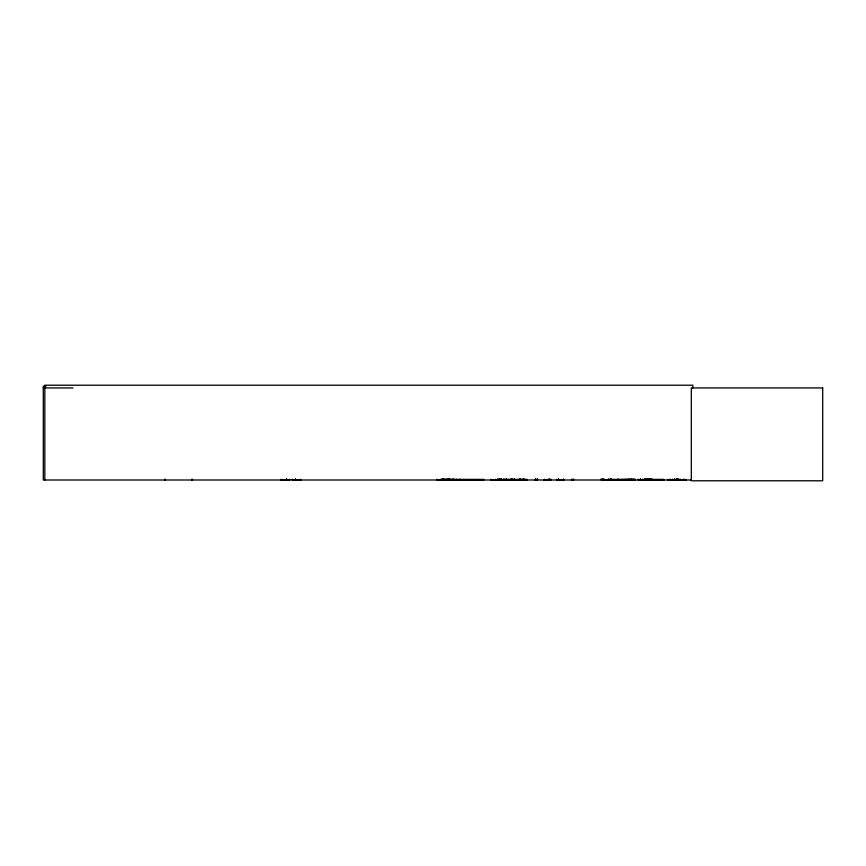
<?xml version="1.0" encoding="UTF-8"?>
<svg xmlns="http://www.w3.org/2000/svg" width="866" height="866" viewBox="0 0 866 866"><rect width="100%" height="100%" fill="white"/><g stroke="black" fill="none" stroke-linecap="round" stroke-linejoin="round"><path stroke-width="1.3" d="M442.656 479.97L442.667 479.234M450.915 479.97L450.915 479.234M456.588 479.97L456.588 479.234M604.024 479.97L633.187 479.299M617.956 479.97L617.956 479.234M491.033 479.883L508.948 479.926M504.239 479.807L503.98 479.234M667.448 479.905L685.948 479.905M441.638 479.883L441.682 479.234M280.573 480.002L289.45 479.905M543.805 479.905L551.09 479.299L551.177 480.002M534.733 479.97L535.318 479.299M571.885 479.883L571.398 479.905M626.064 479.905L626.15 479.299M446.131 479.905L446.228 479.299M46.006 386.193L43.3 386.193L43.3 480.002L691.479 480.002M43.3 387.936L73.004 387.936M440.404 479.396L483.65 479.385L483.65 480.002L437.005 479.97L436.994 479.234M509.879 479.396L527.221 479.396M608.213 479.396L625.544 479.396M646.577 479.396L663.919 479.396M440.372 479.623L483.65 479.667M509.847 479.623L527.253 479.623M608.17 479.623L625.577 479.623M646.545 479.645L663.951 479.623M509.868 479.948L527.242 479.948M564.037 479.97L556.773 479.905M638.242 480.002L638.242 479.234L638.329 479.807L645.949 479.97L645.971 479.234M646.556 479.948L663.93 479.948M647.292 479.905L647.367 479.234M646.87 479.905L646.772 479.299M610.692 479.905L610.833 479.039L610.757 480.002M610.173 479.299L610.27 479.905M563.528 479.905L563.441 479.299M301.271 479.905L292.448 479.905M460.279 480.002L460.008 479.299M672.763 479.905L672.73 479.299M495.547 479.883L495.504 479.234M618.043 479.905L618.043 479.234M604.122 479.905L603.97 478.844M692.832 387.936L692.832 385.218L44.826 385.218L44.826 480.002M684.411 479.234L684.411 480.002M683.664 479.234L683.664 480.002M680.708 479.234L680.708 480.002M678.868 479.039L678.868 480.002M678.414 479.039L678.414 480.002M677.688 479.039L677.688 480.002M677.201 479.039L677.201 480.002M676.941 479.039L676.941 480.002M676.454 479.039L676.454 480.002M674.982 479.039L674.982 480.002M674.538 479.039L674.538 480.002M672.698 479.234L672.698 480.002M670.479 479.234L670.479 480.002M669.732 479.234L669.732 480.002M667.708 479.234L667.708 480.002M652.163 479.234L652.163 480.002M651.838 479.234L651.882 480.002M651.589 479.234L651.589 480.002M650.918 479.234L650.918 480.002M650.323 479.234L650.323 480.002M649.998 479.234L649.998 480.002M649.879 479.234L649.965 480.002M649.76 479.234L649.76 480.002M649.381 479.234L649.381 480.002M649.229 479.234L649.229 480.002M649.002 479.234L648.948 480.002M648.742 479.234L648.742 480.002M648.602 479.234L648.602 480.002M648.396 479.234L648.396 480.002M648.082 479.234L648.114 480.002M647.855 479.234L647.855 480.002M647.14 479.234L647.14 480.002M646.577 479.234L646.675 480.002M646.144 479.234L646.144 480.002M645.56 479.234L645.56 480.002M645.365 479.234L645.365 480.002M645.213 479.234L645.213 480.002M645.073 479.039L645.062 480.002M644.921 479.234L644.813 480.002M644.477 479.234L644.477 480.002M643.59 479.234L643.59 480.002M642.626 479.234L642.626 480.002M640.559 479.039L640.559 480.002M640.31 479.039L640.31 480.002M635.179 479.234L635.179 480.002M634.691 479.234L634.691 480.002M634.313 479.234L634.313 480.002M633.511 479.234L633.511 480.002M633.273 479.234L633.273 480.002M631.206 479.039L631.206 480.002M630.968 479.039L630.968 480.002M629.485 479.234L629.485 480.002M629.127 479.234L629.127 480.002M628.326 479.234L628.326 480.002M628.088 479.234L628.088 480.002M627.818 479.234L627.818 480.002M626.226 479.234L626.226 480.002M611.309 479.039L611.244 480.002M609.989 479.234L610.075 480.002M608.484 479.039L608.484 480.002M603.18 478.844L603.18 480.002M602.292 478.844L602.292 480.002M601.264 478.844L601.264 480.002M573.606 479.039L573.606 480.002M572.101 479.234L572.101 480.002M572.015 479.234L572.015 480.002M563.355 479.234L563.355 480.002M558.743 479.039L558.743 480.002M558.516 479.039L558.516 480.002M556.611 479.234L556.611 480.002M549.271 479.039L549.271 480.002M549.033 479.039L549.033 480.002M544.422 479.234L544.422 480.002M537.526 478.844L537.526 480.002M537.007 479.039L537.007 480.002M535.61 478.844L535.61 480.002M535.502 479.234L535.415 480.002M524.114 478.844L524.114 480.002M523.075 478.844L523.075 480.002M520.369 478.844L520.369 480.002M519.384 479.039L519.394 480.002M514.566 479.234L514.566 480.002M514.317 479.234L514.317 480.002M513.733 479.234L513.733 480.002M512.737 479.234L512.737 480.002M511.958 479.234L511.958 480.002M511.914 479.234L511.914 480.002M511.73 479.234L511.73 480.002M511.135 479.234L511.135 480.002M510.788 479.234L510.788 480.002M509.955 479.234L509.955 480.002M508.104 479.234L508.104 480.002M507.216 479.234L507.216 480.002M506.567 479.234L506.567 480.002M506.48 479.234L506.48 480.002M506.264 479.234L506.264 480.002M506.123 479.234L506.123 480.002M505.3 479.234L505.3 480.002M504.975 479.234L504.975 480.002M504.402 479.234L504.402 480.002M503.579 479.234L503.568 480.002M503.373 479.234L503.373 480.002M501.847 479.039L501.847 480.002M501.382 479.039L501.382 480.002M501.122 479.234L501.122 480.002M500.494 479.234L500.494 480.002M500.342 479.234L500.342 480.002M499.899 479.234L499.899 480.002M499.736 479.234L499.736 480.002M499.509 479.234L499.509 480.002M499.455 479.234L499.455 480.002M498.394 479.039L498.394 480.002M497.939 479.039L497.939 480.002M497.42 479.234L497.42 480.002M491.076 479.234L491.076 480.002M483.618 479.385L483.618 480.002M459.976 479.234L459.976 480.002M454.488 479.234L454.488 480.002M453.189 479.039L453.189 480.002M452.745 479.039L452.745 480.002M449.876 479.039L449.865 480.002M449.4 479.039L449.378 480.002M448.924 479.039L448.924 480.002M448.469 479.039L448.469 480.002M447.917 479.039L447.917 480.002M446.412 479.234L446.326 480.002M445.925 479.385L445.925 480.002M445.893 479.385L445.893 480.002M444.204 479.039L444.193 480.002M443.728 479.039L443.706 480.002M442.764 478.844L442.764 480.002M300.697 479.234L300.697 480.002M295.414 479.039L295.414 480.002M295.122 479.039L295.122 480.002M292.297 479.234L292.297 480.002M289.601 479.234L289.601 480.002M286.776 479.039L286.776 480.002M286.484 479.039L286.484 480.002M281.19 479.234L281.19 480.002M192.501 479.234L192.501 480.002M191.732 479.234L191.732 480.002M165.428 479.234L165.428 480.002M164.648 479.234L164.648 480.002M822.7 387.936L691.306 387.936L691.306 480.782L822.7 480.782L822.7 387.936M447.246 479.905L447.213 479.299L447.17 480.002M685.764 479.905L685.731 479.299L685.699 480.002M508.764 479.905L508.743 479.299L508.71 480.002M632.353 480.002L632.353 479.234L632.299 480.002M631.422 480.002L631.422 479.234L631.39 480.002M520.975 480.002L520.975 479.234L520.888 480.002"/></g></svg>
